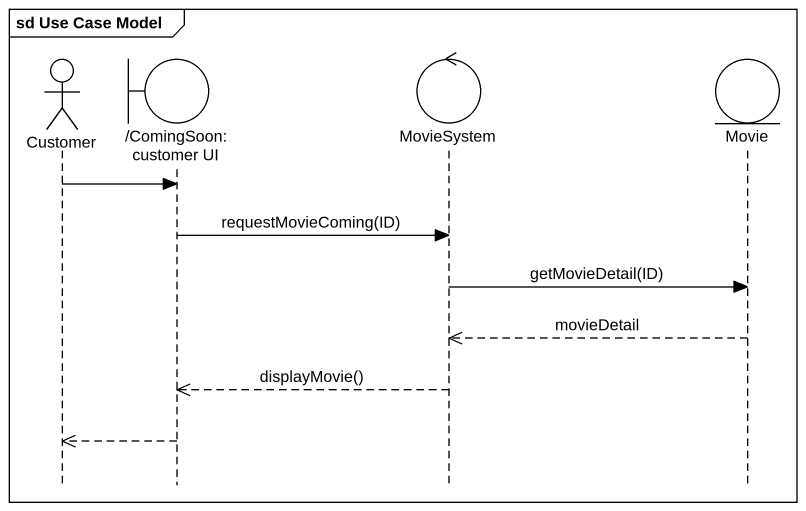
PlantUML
@startuml
mainframe sd Use Case Model
hide footbox
actor Customer
boundary "/ComingSoon: customer UI" as ComingSoon_customer_UI
control MovieSystem
entity Movie

Customer -> ComingSoon_customer_UI
ComingSoon_customer_UI -> MovieSystem : requestMovieComing(ID)
MovieSystem -> Movie : getMovieDetail(ID)
Movie -->> MovieSystem : movieDetail
MovieSystem -->> ComingSoon_customer_UI : displayMovie()
ComingSoon_customer_UI -->> Customer
@enduml
